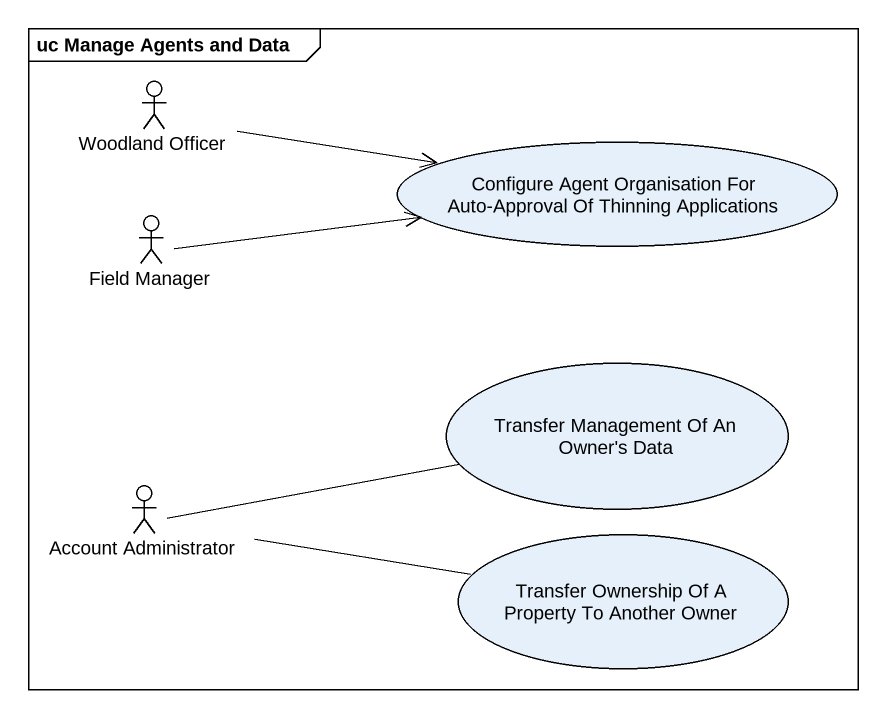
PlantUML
@startuml
mainframe uc Manage Agents and Data
actor "Woodland Officer" as Woodland_Officer
usecase "Configure Agent Organisation For Auto-Approval Of Thinning Applications" as Configure_Agent
actor "Field Manager" as Field_Manager
usecase "Transfer Management Of An Owner's Data" as Transfer_Management_Of_An
actor "Account Administrator" as Account_Administrator
usecase "Transfer Ownership Of A Property To Another Owner" as Transfer_Ownership_Of_A
Woodland_Officer -right-> Configure_Agent
Field_Manager -right-> Configure_Agent
Account_Administrator -right- Transfer_Management_Of_An
Transfer_Ownership_Of_A -left- Account_Administrator
@enduml
